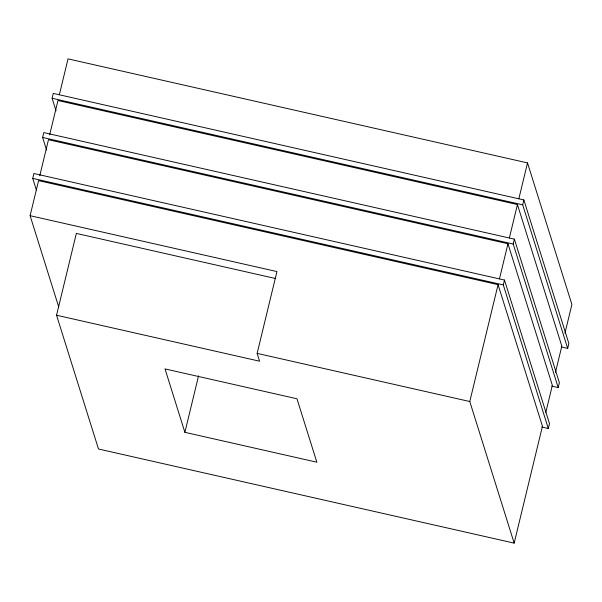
<?xml version="1.0" encoding="UTF-8"?>
<svg xmlns="http://www.w3.org/2000/svg" width="602" height="602" viewBox="0 0 602 602"><rect width="100%" height="100%" fill="white"/><g stroke="black" fill="none" stroke-linecap="round" stroke-linejoin="round"><path stroke-width="0.9" d="M36.376 190.044L32.726 178.38L33.9 173.504L504.484 280.05L549.483 423.62L548.309 428.496L541.883 427.036M46.557 150.033L42.622 137.467L43.795 132.598L514.379 239.144L559.378 382.714L558.204 387.59L551.778 386.13M56.039 110.828L52.103 98.269L53.285 93.4L523.86 199.947L568.867 343.516L567.686 348.385L561.267 346.933M58.755 307.095L30.1 215.689L38.581 180.623L498.065 284.656L542.447 426.246L514.168 543.124L98.487 449.002L56.55 315.237L76.349 233.418L275.724 278.56M39.762 175.754L48.476 139.717L507.96 243.75L552.343 385.34L545.803 412.37M49.657 134.848L57.965 100.519L517.442 204.552L561.824 346.135L555.488 372.337M59.357 94.747L68.034 58.876L527.518 162.909L571.9 304.499L564.954 333.199M184.889 432.326L165.008 368.906L296.974 398.78L316.855 462.201L184.889 432.326L198.555 375.859M56.55 315.237L259.59 361.208L257.137 353.382L276.935 271.57L30.1 215.689M514.168 543.124L469.786 401.534L498.065 284.656M499.457 278.884L507.96 243.75M509.36 237.978L517.442 204.552M518.841 198.78L527.518 162.909M548.309 428.496L503.302 284.919L504.484 280.05M558.204 387.59L513.197 244.013L514.379 239.144M567.686 348.385L522.687 204.815L523.86 199.947M52.103 98.269L522.687 204.815M42.622 137.467L513.197 244.013M32.726 178.38L503.302 284.919M257.137 353.382L469.786 401.534"/></g></svg>
